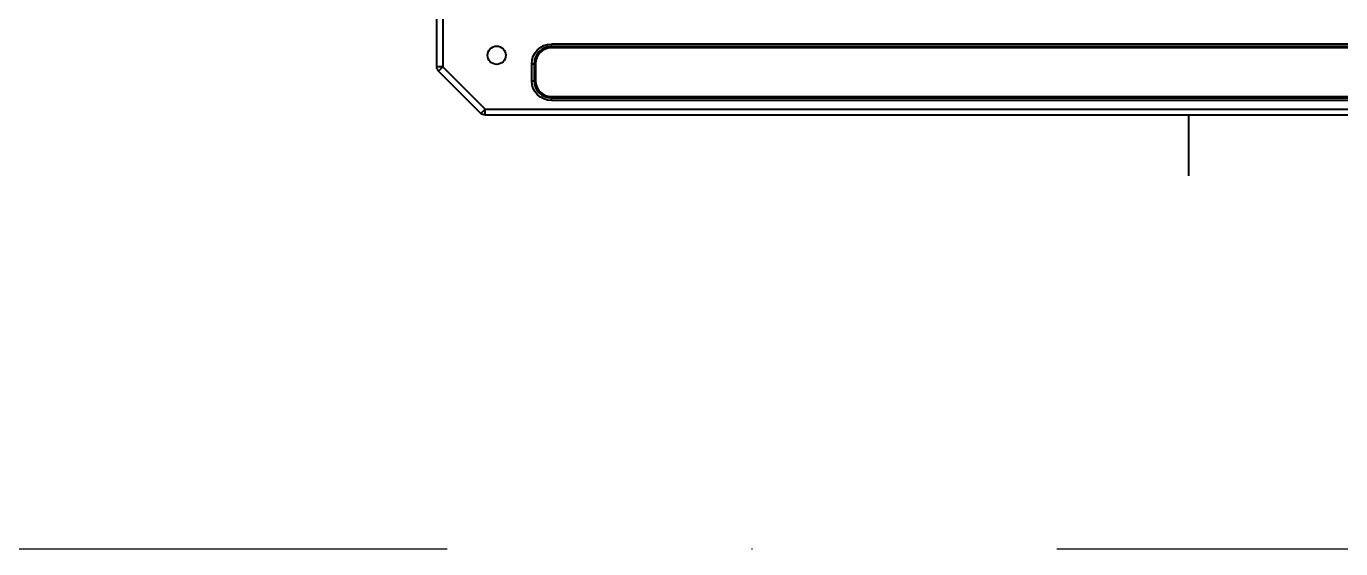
# Model space of a CAD drawing. Extents: x 58467 to 79089, y -33726 to -17391.
# Drawn here: x 72241.6 to 72349.6, y -20181.6 to -20138.7 of the extents above; entities that cross this region are included whole.
import ezdxf
from ezdxf.enums import TextEntityAlignment as Align

# ---------------------------------------------------------------- set-up
doc = ezdxf.new("R2010")
doc.units = 0
doc.header["$LTSCALE"] = 100
doc.linetypes.add('DASHDOT', pattern=[1, 0.5, -0.25, 0, -0.25])
doc.layers.add('+ENTE-ST-DOSEME USTU KONDDRENAJ', color=110, linetype='DOSEMEUSTUKONDENSDRENAJ_LINE', lineweight=40)
doc.layers.add('BA_symbol_ref', color=22, linetype='Continuous')
doc.styles.add('text1', font='arial.ttf', dxfattribs={"height": 20})
doc.linetypes.add('DOSEMEUSTUKONDENSDRENAJ_LINE', pattern='A,300,-40,["CD",Standard,S=15,R=0,X=-35,Y=-7.5],0', length=340)

# ---------------------------------------------------------------- blocks, each defined once
blk = doc.blocks.new('*U144')
at = {"linetype": 'DASHDOT'}
blk.add_lwpolyline([(30, -511), (30, 29)], dxfattribs=at)
at = {"linetype": 'Continuous', "style": 'text1'}
blk.add_attdef('A', text='', height=40, dxfattribs=at).set_placement((0, 0), align=Align.MIDDLE)
blk = doc.blocks.new('1 VE ZEMİN SAĞ')
at = {"color": 3}
for p, q in [((54063.1, -32843.08, -3.54), (54063.1, -32775.07, -3.54)), ((54063.6, -32775.07, -3.54), (54063.6, -32843.08, -3.54)), ((54072.53, -32841.2, -3.54), (54177.67, -32841.2, -3.54)), ((54072.53, -32841.42, -3.54), (54072.53, -32841.2, -3.54)), ((54177.67, -32841.42, -3.54), (54072.53, -32841.42, -3.54)), ((54072.53, -32841.53, -3.54), (54072.53, -32841.42, -3.54)), ((54177.67, -32841.53, -3.54), (54072.53, -32841.53, -3.54)), ((54070.91, -32844.23, -3.54), (54070.91, -32842.83, -3.54)), ((54070.91, -32842.83, -3.54), (54071.12, -32842.83, -3.54)), ((54071.12, -32842.83, -3.54), (54071.12, -32844.23, -3.54)), ((54071.23, -32842.83, -3.54), (54071.12, -32842.83, -3.54)), ((54071.23, -32842.83, -3.54), (54071.23, -32844.23, -3.54)), ((54063.6, -32843.08, -3.54), (54063.1, -32843.08, -3.54)), ((54063.25, -32843.43, -3.54), (54063.6, -32843.08, -3.54)), ((54066.73, -32846.91, -3.54), (54063.25, -32843.43, -3.54)), ((54063.6, -32843.08, -3.54), (54067.08, -32846.55, -3.54)), ((54070.91, -32844.23, -3.54), (54071.12, -32844.23, -3.54)), ((54071.23, -32844.23, -3.54), (54071.12, -32844.23, -3.54)), ((54072.53, -32845.53, -3.54), (54177.67, -32845.53, -3.54)), ((54072.53, -32845.53, -3.54), (54072.53, -32845.64, -3.54)), ((54072.53, -32845.64, -3.54), (54177.67, -32845.64, -3.54)), ((54072.53, -32845.86, -3.54), (54072.53, -32845.64, -3.54)), ((54177.67, -32845.86, -3.54), (54072.53, -32845.86, -3.54)), ((54066.73, -32846.91, -3.54), (54067.08, -32846.55, -3.54)), ((54067.08, -32846.55, -3.54), (54183.08, -32846.55, -3.54)), ((54067.08, -32847.05, -3.54), (54067.08, -32846.55, -3.54)), ((54183.08, -32847.05, -3.54), (54067.08, -32847.05, -3.54)), ((54124.9, -32847.05, -3.54), (54124.9, -32852.05, -3.54))]:
    blk.add_line(p, q, dxfattribs=at)
blk.add_circle((54068.03, -32842.13, -3.54), 0.75, dxfattribs=at)
at = {"color": 3, "extrusion": (0, 0, -1)}
for centre, radius, start, end in [((-54072.53, -32842.83, 3.54), 1.62, 0, 90), ((-54063.6, -32843.08, 3.54), 0.5, 315, 0), ((-54072.53, -32844.23, 3.54), 1.62, 270, 0), ((-54067.08, -32846.55, 3.54), 0.5, 270, 315)]:
    blk.add_arc(centre, radius, start, end, dxfattribs=at)
at = {"color": 3}
for centre, radius, start, end in [((54072.53, -32842.83, -3.54), 1.41, 90, 180), ((54072.53, -32842.83, -3.54), 1.3, 90, 180), ((54072.53, -32844.23, -3.54), 1.41, 180, 270), ((54072.53, -32844.23, -3.54), 1.3, 180, 270)]:
    blk.add_arc(centre, radius, start, end, dxfattribs=at)

msp = doc.modelspace()

# ---------------------------------------------------------------- block references
at = {"layer": '+ENTE-ST-DOSEME USTU KONDDRENAJ', "color": 3, "linetype": 'Continuous'}
msp.add_blockref('1 VE ZEMİN SAĞ', (18212.19, 12701.08), dxfattribs=at)
at = {"layer": 'BA_symbol_ref', "xscale": -1, "rotation": 270}
msp.add_blockref('*U144', (72637.05, -20211.6), dxfattribs=at)

doc.saveas('drawing.dxf')
